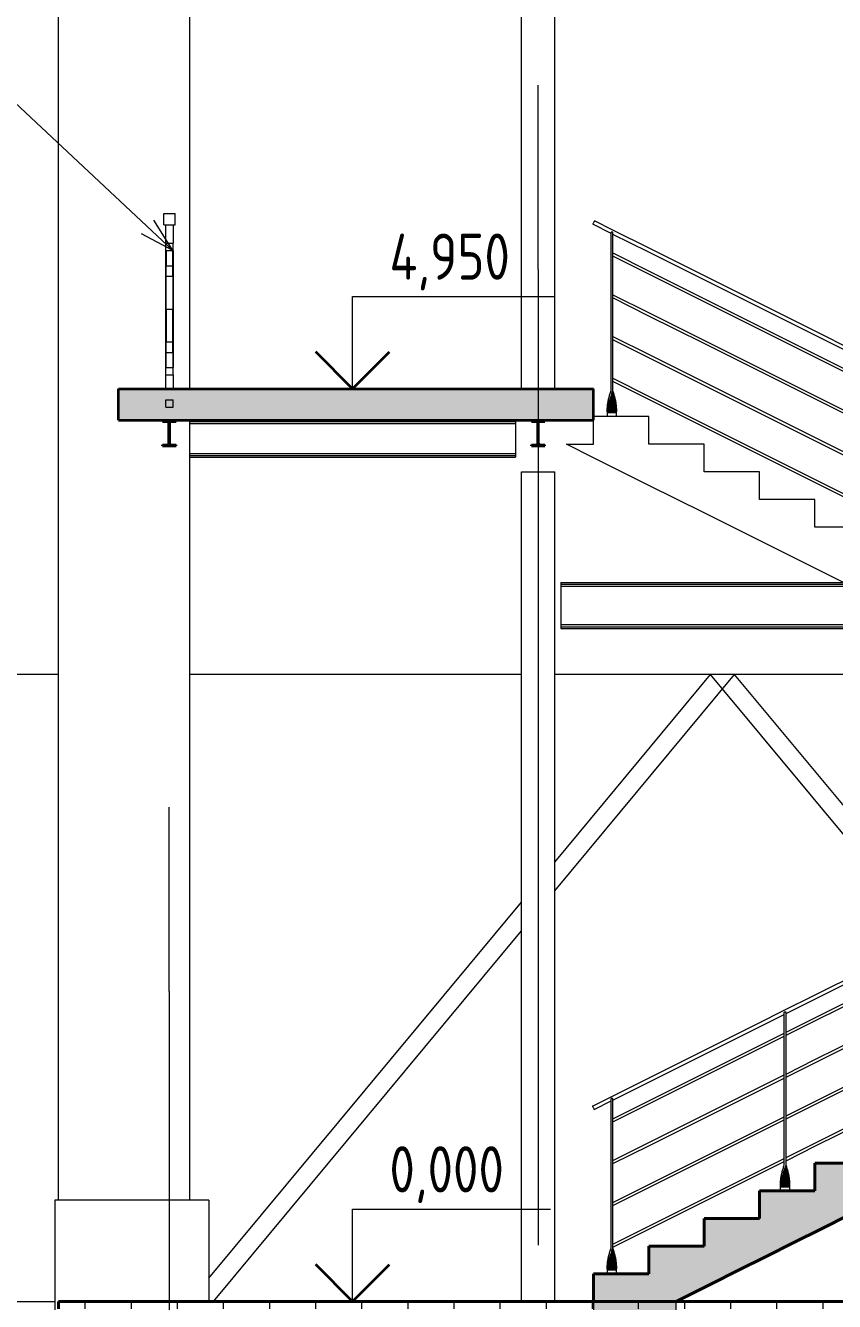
# Model space of a CAD drawing. Header units: millimetres. Extents: x 38742 to 132043, y -3942 to 12834.
# Drawn here: x 113568 to 117954, y -142 to 6778 of the extents above; entities that cross this region are included whole.
import ezdxf
from ezdxf.enums import TextEntityAlignment as Align

# ---------------------------------------------------------------- set-up
doc = ezdxf.new("R2010")
doc.units = ezdxf.units.MM
doc.header["$MEASUREMENT"] = 0
doc.linetypes.add('Штрихштриховая', pattern=[10936.110735, 5291.666508, -2116.666555, 1411.111116, -2116.666555])
for name, color, linetype in [('- Спрятан', 7, 'Continuous'), ('колонны', 7, 'Continuous'), ('лестницы', 7, 'Continuous'), ('оси', 7, 'Continuous'), ('отделка', 7, 'Continuous'), ('перекрытие', 7, 'Continuous'), ('стены02', 7, 'Continuous'), ('чертеж', 7, 'Continuous')]:
    doc.layers.add(name, color=color, linetype=linetype)
for name, color, linetype, lineweight in [('- Спрятан_Ном._пера__96', 7, 'Continuous', 13), ('- Спрятан_Ном._пера__98', 7, 'Continuous', 35), ('0_Ном._пера__96', 7, 'Continuous', 13), ('колонны_Ном._пера__96', 7, 'Continuous', 13), ('лестницы_Ном._пера__94', 252, 'Continuous', 13), ('лестницы_Ном._пера__96', 7, 'Continuous', 13), ('лестницы_Ном._пера__99', 7, 'Continuous', 40), ('оси_Ном._пера__96', 7, 'Continuous', 13), ('оси_Ном._пера__97', 7, 'Continuous', 20), ('отделка_Ном._пера__96', 7, 'Continuous', 13), ('перекрытие_Ном._пера__94', 252, 'Continuous', 13), ('перекрытие_Ном._пера__96', 7, 'Continuous', 13), ('перекрытие_Ном._пера__98', 7, 'Continuous', 35), ('перекрытие_Ном._пера__99', 7, 'Continuous', 40), ('подп стены Инжзащита_Ном._пера__94', 252, 'Continuous', 13), ('подп стены Инжзащита_Ном._пера__97', 7, 'Continuous', 20), ('стены02_Ном._пера__96', 7, 'Continuous', 13), ('чертеж_Ном._пера__96', 7, 'Continuous', 13), ('чертеж_Ном._пера__98', 7, 'Continuous', 35)]:
    doc.layers.add(name, color=color, linetype=linetype, lineweight=lineweight)
doc.styles.add('СГЕНЕРИР_СТИЛЬ_1', font='gost_2_304-81_type.ttf')

# ---------------------------------------------------------------- blocks, each defined once
blk = doc.blocks.new('Элемент разреза_63_3', base_point=(50891.7, -142))
at = {"layer": 'перекрытие_Ном._пера__96', "linetype": 'Continuous'}
for p, q in [((107747.3, -942), (107747.3, -192)), ((108492.3, -142), (113727.3, -142)), ((107747.3, -942), (113747.3, -942))]:
    blk.add_line(p, q, dxfattribs=at)
blk = doc.blocks.new('Элемент разреза_65_3', base_point=(50891.7, -142))
at = {"layer": 'перекрытие_Ном._пера__94', "linetype": 'Continuous'}
blk.add_hatch(color=256, dxfattribs=at).paths.add_polyline_path([(114072.3, 4638), (116647.3, 4638), (116647.3, 4808), (114072.3, 4808)])
at = {"layer": 'перекрытие_Ном._пера__98', "linetype": 'Continuous'}
for p, q in [((114072.3, 4808), (116647.3, 4808)), ((114072.3, 4638), (114072.3, 4808)), ((116647.3, 4638), (116647.3, 4808)), ((114072.3, 4638), (116647.3, 4638))]:
    blk.add_line(p, q, dxfattribs=at)
blk = doc.blocks.new('Элемент разреза_67_3', base_point=(50891.7, -142))
at = {"layer": 'лестницы_Ном._пера__94', "linetype": 'Continuous', "lineweight": 13}
blk.add_hatch(color=9, dxfattribs=at).paths.add_polyline_path([(116647.3, -137), (116647.3, -142), (116870.3, -142), (116979.7, -142), (117056.7, -142), (117094.5, -142), (117208.1, -85.2), (117247.3, -65.6), (117470.3, 45.9), (117547.3, 84.4), (117770.3, 195.9), (117847.3, 234.4), (118070.3, 345.9), (118147.3, 384.4), (118370.3, 495.9), (118447.3, 534.4), (118670.3, 645.9), (118747.3, 684.4), (118970.3, 795.9), (119047.3, 834.4), (119270.3, 945.9), (119347.3, 984.4), (119570.3, 1095.9), (119647.3, 1134.4), (119870.3, 1245.9), (119947.3, 1284.4), (120170.3, 1395.9), (120247.3, 1434.4), (120470.3, 1545.9), (120547.3, 1584.4), (120770.3, 1695.9), (120847.3, 1734.4), (121070.3, 1845.9), (121147.3, 1884.4), (121370.3, 1995.9), (121447.3, 2034.4), (121705.4, 2163.4), (121794.5, 2208), (121447.3, 2208), (121447.3, 2258), (121147.3, 2258), (121147.3, 2108), (120847.3, 2108), (120847.3, 1958), (120547.3, 1958), (120547.3, 1808), (120247.3, 1808), (120247.3, 1658), (119947.3, 1658), (119947.3, 1508), (119647.3, 1508), (119647.3, 1358), (119347.3, 1358), (119347.3, 1208), (119047.3, 1208), (119047.3, 1058), (118747.3, 1058), (118747.3, 908), (118447.3, 908), (118447.3, 758), (118147.3, 758), (118147.3, 608), (117847.3, 608), (117847.3, 458), (117547.3, 458), (117547.3, 308), (117247.3, 308), (117247.3, 158), (116947.3, 158), (116947.3, 8), (116647.3, 8)])
at = {"layer": 'лестницы_Ном._пера__96', "linetype": 'Continuous'}
for p, q in [((117842.3, 1518.1), (118142.3, 1668.1)), ((117851.3, 1500.1), (118151.3, 1650.1)), ((117844, 1394.7), (118144, 1544.7)), ((117850.7, 1381.3), (118150.7, 1531.3)), ((117681.3, 1437.6), (117842.3, 1518.1)), ((117691.3, 1420.1), (117851.3, 1500.1)), ((117542.3, 1368.1), (117681.3, 1437.6)), ((117551.3, 1350.1), (117681.3, 1415.1)), ((117691.3, 1427.5), (117681.3, 1427.5)), ((117681.3, 598), (117681.3, 1427.5)), ((117691.3, 598), (117691.3, 1427.5)), ((117691.3, 1318.4), (117844, 1394.7)), ((117242.3, 1218.1), (117542.3, 1368.1)), ((117251.3, 1200.1), (117551.3, 1350.1)), ((117691.3, 1301.6), (117850.7, 1381.3)), ((117844, 1168), (118144, 1318)), ((117544, 1244.7), (117681.3, 1313.4)), ((117550.7, 1231.3), (117681.3, 1296.6)), ((117850.7, 1154.6), (118150.7, 1304.6)), ((116942.3, 1068.1), (117242.3, 1218.1)), ((116951.3, 1050.1), (117251.3, 1200.1)), ((117244, 1094.7), (117544, 1244.7)), ((117250.7, 1081.3), (117550.7, 1231.3)), ((117691.3, 1091.7), (117844, 1168)), ((117691.3, 1075), (117850.7, 1154.6)), ((116742.3, 968.1), (116942.3, 1068.1)), ((116752.3, 950.6), (116951.3, 1050.1)), ((116944, 944.7), (117244, 1094.7)), ((116950.7, 931.3), (117250.7, 1081.3)), ((117544, 1018), (117681.3, 1086.7)), ((117550.7, 1004.6), (117681.3, 1070)), ((117844, 941.4), (118144, 1091.4)), ((117850.7, 928), (118150.7, 1078)), ((117244, 868), (117544, 1018)), ((117250.7, 854.6), (117550.7, 1004.6)), ((116642.3, 918.1), (116742.3, 968.1)), ((116642.5, 917.7), (116642.3, 918.1)), ((116642.8, 917), (116642.5, 917.7)), ((116643.4, 915.9), (116642.8, 917)), ((116644.4, 913.8), (116643.4, 915.9)), ((116645.8, 911), (116644.4, 913.8)), ((116647.3, 908), (116645.8, 911)), ((116648.8, 905), (116647.3, 908)), ((116650.3, 902.2), (116648.8, 905)), ((116651.3, 900.1), (116650.3, 902.2)), ((116651.3, 900.1), (116742.3, 945.6)), ((116752.3, 958), (116742.3, 958)), ((116742.3, 148), (116742.3, 958)), ((116752.3, 148), (116752.3, 958)), ((116752.3, 848.9), (116944, 944.7)), ((116752.3, 832.1), (116950.7, 931.3)), ((117691.3, 865.1), (117844, 941.4)), ((117691.3, 848.3), (117850.7, 928)), ((116944, 718), (117244, 868)), ((116950.7, 704.6), (117250.7, 854.6)), ((117544, 791.4), (117681.3, 860.1)), ((117550.7, 778), (117681.3, 843.3)), ((117844, 714.7), (118144, 864.7)), ((117850.7, 701.3), (118150.7, 851.3)), ((117244, 641.4), (117544, 791.4)), ((117250.7, 628), (117550.7, 778)), ((116752.3, 622.2), (116944, 718)), ((116752.3, 605.5), (116950.7, 704.6)), ((117691.3, 638.4), (117844, 714.7)), ((117691.3, 621.6), (117850.7, 701.3)), ((116944, 491.4), (117244, 641.4)), ((116950.7, 478), (117250.7, 628)), ((117544, 564.7), (117681.3, 633.4)), ((117244, 414.7), (117544, 564.7)), ((117550.7, 551.3), (117681.3, 616.6)), ((117668.3, 553), (117669.5, 558)), ((117669.5, 558), (117670.8, 563)), ((117670.8, 563), (117672.1, 568)), ((117672.1, 568), (117673.6, 573)), ((117673.6, 573), (117675, 578)), ((117675, 578), (117676.6, 583)), ((117676.6, 583), (117678.1, 588)), ((117676.6, 553), (117678.2, 558)), ((117678.1, 588), (117679.7, 593)), ((117678.2, 558), (117679.8, 563)), ((117703.2, 558), (117678.2, 558)), ((117679.7, 593), (117681.3, 598)), ((117679.8, 563), (117681.4, 568)), ((117701.9, 563), (117679.8, 563)), ((117681.4, 568), (117683, 573)), ((117700.5, 568), (117681.4, 568)), ((117683, 573), (117684.7, 578)), ((117699.1, 573), (117683, 573)), ((117684.7, 578), (117686.4, 583)), ((117697.6, 578), (117684.7, 578)), ((117686.4, 583), (117688, 588)), ((117696.1, 583), (117686.4, 583)), ((117688, 588), (117689.7, 593)), ((117694.6, 588), (117688, 588)), ((117689.7, 593), (117691.3, 598)), ((117693, 593), (117689.7, 593)), ((117694.6, 588), (117693, 593)), ((117696.1, 583), (117694.6, 588)), ((117697.6, 578), (117696.1, 583)), ((117699.1, 573), (117697.6, 578)), ((117700.5, 568), (117699.1, 573)), ((117701.9, 563), (117700.5, 568)), ((117703.2, 558), (117701.9, 563)), ((117704.4, 553), (117703.2, 558)), ((116752.3, 395.6), (116944, 491.4)), ((117250.7, 401.3), (117550.7, 551.3)), ((117660.8, 493), (117660.9, 498)), ((117660.9, 488), (117660.8, 493)), ((117660.9, 498), (117661.1, 503)), ((117661.1, 483), (117660.9, 488)), ((117661.1, 503), (117661.3, 508)), ((117661.3, 508), (117661.7, 513)), ((117661.7, 513), (117662.2, 518)), ((117661.7, 483), (117662.2, 488)), ((117662.2, 518), (117662.8, 523)), ((117662.2, 488), (117662.8, 493)), ((117711.8, 488), (117662.2, 488)), ((117662.8, 523), (117663.5, 528)), ((117662.8, 493), (117663.5, 498)), ((117711.8, 493), (117662.8, 493)), ((117663.5, 528), (117664.2, 533)), ((117663.5, 498), (117664.3, 503)), ((117711.8, 498), (117663.5, 498)), ((117664.2, 533), (117665.1, 538)), ((117664.3, 503), (117665.2, 508)), ((117711.6, 503), (117664.3, 503)), ((117665.1, 538), (117666.1, 543)), ((117665.2, 508), (117666.1, 513)), ((117711.3, 508), (117665.2, 508)), ((117666.1, 543), (117667.1, 548)), ((117666.1, 513), (117667.2, 518)), ((117711, 513), (117666.1, 513)), ((117667.1, 548), (117668.3, 553)), ((117667.2, 518), (117668.3, 523)), ((117710.5, 518), (117667.2, 518)), ((117668.3, 523), (117669.5, 528)), ((117709.9, 523), (117668.3, 523)), ((117669.5, 528), (117670.8, 533)), ((117709.2, 528), (117669.5, 528)), ((117670.8, 533), (117672.2, 538)), ((117708.4, 533), (117670.8, 533)), ((117672.2, 538), (117673.6, 543)), ((117707.5, 538), (117672.2, 538)), ((117673.6, 543), (117675.1, 548)), ((117706.6, 543), (117673.6, 543)), ((117675.1, 548), (117676.6, 553)), ((117705.5, 548), (117675.1, 548)), ((117704.4, 553), (117676.6, 553)), ((117705.5, 548), (117704.4, 553)), ((117706.6, 543), (117705.5, 548)), ((117707.5, 538), (117706.6, 543)), ((117708.4, 533), (117707.5, 538)), ((117709.2, 528), (117708.4, 533)), ((117709.9, 523), (117709.2, 528)), ((117710.5, 518), (117709.9, 523)), ((117711, 513), (117710.5, 518)), ((117711.3, 508), (117711, 513)), ((117711.6, 503), (117711.3, 508)), ((117711.8, 498), (117711.6, 503)), ((117711.6, 483), (117711.8, 488)), ((117711.8, 493), (117711.8, 498)), ((117711.8, 488), (117711.8, 493)), ((116752.3, 378.8), (116950.7, 478)), ((117661.3, 478), (117661.7, 483)), ((117711.3, 478), (117661.3, 478)), ((117661.3, 458), (117661.3, 478)), ((117711.6, 483), (117661.7, 483)), ((117711.3, 478), (117711.6, 483)), ((117711.3, 458), (117711.3, 478)), ((116944, 264.7), (117244, 414.7)), ((116950.7, 251.3), (117250.7, 401.3)), ((116752.3, 168.9), (116944, 264.7)), ((116752.3, 152.1), (116950.7, 251.3)), ((116739.1, 138), (116740.7, 143)), ((116740.7, 143), (116742.3, 148)), ((116749, 138), (116750.7, 143)), ((116750.7, 143), (116752.3, 148)), ((116754, 143), (116750.7, 143)), ((116755.6, 138), (116754, 143)), ((116723.2, 68), (116723.8, 73)), ((116723.8, 73), (116724.5, 78)), ((116724.5, 78), (116725.2, 83)), ((116725.2, 83), (116726.1, 88)), ((116726.1, 88), (116727.1, 93)), ((116727.1, 93), (116728.1, 98)), ((116728.1, 98), (116729.3, 103)), ((116728.2, 68), (116729.3, 73)), ((116729.3, 103), (116730.5, 108)), ((116729.3, 73), (116730.5, 78)), ((116770.9, 73), (116729.3, 73)), ((116730.5, 108), (116731.8, 113)), ((116730.5, 78), (116731.8, 83)), ((116770.2, 78), (116730.5, 78)), ((116731.8, 113), (116733.1, 118)), ((116731.8, 83), (116733.2, 88)), ((116769.4, 83), (116731.8, 83)), ((116733.1, 118), (116734.6, 123)), ((116733.2, 88), (116734.6, 93)), ((116768.5, 88), (116733.2, 88)), ((116734.6, 123), (116736, 128)), ((116734.6, 93), (116736.1, 98)), ((116767.6, 93), (116734.6, 93)), ((116736, 128), (116737.6, 133)), ((116736.1, 98), (116737.6, 103)), ((116766.5, 98), (116736.1, 98)), ((116737.6, 133), (116739.1, 138)), ((116737.6, 103), (116739.2, 108)), ((116765.4, 103), (116737.6, 103)), ((116739.2, 108), (116740.8, 113)), ((116764.2, 108), (116739.2, 108)), ((116740.8, 113), (116742.4, 118)), ((116762.9, 113), (116740.8, 113)), ((116742.4, 118), (116744, 123)), ((116761.5, 118), (116742.4, 118)), ((116744, 123), (116745.7, 128)), ((116760.1, 123), (116744, 123)), ((116745.7, 128), (116747.4, 133)), ((116758.6, 128), (116745.7, 128)), ((116747.4, 133), (116749, 138)), ((116757.1, 133), (116747.4, 133)), ((116755.6, 138), (116749, 138)), ((116757.1, 133), (116755.6, 138)), ((116758.6, 128), (116757.1, 133)), ((116760.1, 123), (116758.6, 128)), ((116761.5, 118), (116760.1, 123)), ((116762.9, 113), (116761.5, 118)), ((116764.2, 108), (116762.9, 113)), ((116765.4, 103), (116764.2, 108)), ((116766.5, 98), (116765.4, 103)), ((116767.6, 93), (116766.5, 98)), ((116768.5, 88), (116767.6, 93)), ((116769.4, 83), (116768.5, 88)), ((116770.2, 78), (116769.4, 83)), ((116770.9, 73), (116770.2, 78)), ((116771.5, 68), (116770.9, 73)), ((116721.8, 43), (116721.9, 48)), ((116721.9, 38), (116721.8, 43)), ((116721.9, 48), (116722.1, 53)), ((116722.1, 33), (116721.9, 38)), ((116722.1, 53), (116722.3, 58)), ((116722.3, 58), (116722.7, 63)), ((116722.3, 28), (116722.7, 33)), ((116772.3, 28), (116722.3, 28)), ((116722.3, 8), (116722.3, 28)), ((116722.7, 63), (116723.2, 68)), ((116722.7, 33), (116723.2, 38)), ((116772.6, 33), (116722.7, 33)), ((116723.2, 38), (116723.8, 43)), ((116772.8, 38), (116723.2, 38)), ((116723.8, 43), (116724.5, 48)), ((116772.8, 43), (116723.8, 43)), ((116724.5, 48), (116725.3, 53)), ((116772.8, 48), (116724.5, 48)), ((116725.3, 53), (116726.2, 58)), ((116772.6, 53), (116725.3, 53)), ((116726.2, 58), (116727.1, 63)), ((116772.3, 58), (116726.2, 58)), ((116727.1, 63), (116728.2, 68)), ((116772, 63), (116727.1, 63)), ((116771.5, 68), (116728.2, 68)), ((116772, 63), (116771.5, 68)), ((116772.3, 58), (116772, 63)), ((116772.6, 53), (116772.3, 58)), ((116772.3, 28), (116772.6, 33)), ((116772.3, 8), (116772.3, 28)), ((116772.8, 48), (116772.6, 53)), ((116772.6, 33), (116772.8, 38)), ((116772.8, 43), (116772.8, 48)), ((116772.8, 38), (116772.8, 43))]:
    blk.add_line(p, q, dxfattribs=at)
at = {"layer": 'лестницы_Ном._пера__99', "linetype": 'Continuous'}
for p, q in [((117847.3, 608), (118147.3, 608)), ((117847.3, 458), (117847.3, 608)), ((117547.3, 458), (117847.3, 458)), ((117547.3, 308), (117547.3, 458)), ((117247.3, 308), (117547.3, 308)), ((117247.3, 158), (117247.3, 308)), ((117847.3, 234.4), (118070.3, 345.9)), ((117770.3, 195.9), (117847.3, 234.4)), ((116947.3, 158), (117247.3, 158)), ((116947.3, 8), (116947.3, 158)), ((117547.3, 84.4), (117770.3, 195.9)), ((117470.3, 45.9), (117547.3, 84.4)), ((116647.3, 8), (116947.3, 8)), ((116647.3, -137), (116647.3, 8)), ((117247.3, -65.6), (117470.3, 45.9)), ((117208.1, -85.2), (117247.3, -65.6)), ((116647.3, -142), (116647.3, -137)), ((117094.5, -142), (117208.1, -85.2)), ((116647.3, -142), (116870.3, -142)), ((116870.3, -142), (116979.7, -142)), ((116979.7, -142), (117056.7, -142)), ((117056.7, -142), (117094.5, -142))]:
    blk.add_line(p, q, dxfattribs=at)
blk = doc.blocks.new('Элемент разреза_68_3', base_point=(50891.7, -142))
at = {"layer": 'перекрытие_Ном._пера__94', "linetype": 'Continuous'}
h = blk.add_hatch(dxfattribs=at)
h.set_pattern_fill('СЕТКА_25X25_0003', color=256, style=0, pattern_type=2)
h.set_pattern_definition([(0, (50891.67, -142), (0, 250), []), (90, (50891.67, -142), (-250, 0), [])])
h.paths.add_polyline_path([(123347.3, -182), (123347.3, -142), (113747.3, -142), (113747.3, -182)])
at = {"layer": 'перекрытие_Ном._пера__99', "linetype": 'Continuous'}
for p, q in [((113747.3, -142), (123347.3, -142)), ((113747.3, -182), (113747.3, -142))]:
    blk.add_line(p, q, dxfattribs=at)
blk = doc.blocks.new('Элемент разреза_70_3', base_point=(50891.7, -142))
at = {"layer": 'лестницы_Ном._пера__96', "linetype": 'Continuous'}
for p, q in [((116644.4, 5702.2), (116643.4, 5700.1)), ((116742.3, 5650.6), (116643.4, 5700.1)), ((116645.8, 5705), (116644.4, 5702.2)), ((116647.3, 5708), (116645.8, 5705)), ((116648.8, 5711), (116647.3, 5708)), ((116650.3, 5713.8), (116648.8, 5711)), ((116651.3, 5715.9), (116650.3, 5713.8)), ((116651.8, 5717), (116651.3, 5715.9)), ((116652.2, 5717.7), (116651.8, 5717)), ((116652.4, 5718.1), (116652.2, 5717.7)), ((116752.4, 5668.1), (116652.4, 5718.1)), ((116752.3, 5658), (116742.3, 5658)), ((116742.3, 4798), (116742.3, 5658)), ((116752.3, 4798), (116752.3, 5658)), ((116943.4, 5550.1), (116752.3, 5645.6)), ((116952.4, 5568.1), (116752.4, 5668.1)), ((116950.7, 5444.7), (116753.9, 5543.1)), ((117243.4, 5400.1), (116943.4, 5550.1)), ((117252.4, 5418.1), (116952.4, 5568.1)), ((116742.3, 5532.1), (116740.8, 5532.9)), ((116944, 5431.3), (116752.3, 5527.1)), ((117244, 5281.3), (116944, 5431.3)), ((117250.7, 5294.7), (116950.7, 5444.7)), ((117543.4, 5250.1), (117243.4, 5400.1)), ((117552.4, 5268.1), (117252.4, 5418.1)), ((116742.3, 5305.5), (116740.8, 5306.2)), ((116944, 5204.6), (116752.3, 5300.5)), ((116950.7, 5218), (116753.9, 5316.5)), ((117544, 5131.3), (117244, 5281.3)), ((117550.7, 5144.7), (117250.7, 5294.7)), ((117852.4, 5118.1), (117552.4, 5268.1)), ((117244, 5054.6), (116944, 5204.6)), ((117250.7, 5068), (116950.7, 5218)), ((117843.4, 5100.1), (117543.4, 5250.1)), ((117844, 4981.3), (117544, 5131.3)), ((117850.7, 4994.7), (117550.7, 5144.7)), ((116742.3, 5078.8), (116740.8, 5079.6)), ((116944, 4978), (116752.3, 5073.8)), ((116950.7, 4991.4), (116753.9, 5089.8)), ((117544, 4904.6), (117244, 5054.6)), ((117550.7, 4918), (117250.7, 5068)), ((118042.3, 5000.6), (117843.4, 5100.1)), ((118052.4, 5018.1), (117852.4, 5118.1)), ((117250.7, 4841.4), (116950.7, 4991.4)), ((118042.3, 4898.9), (117850.7, 4994.7)), ((118052.3, 5008), (118042.3, 5008)), ((118042.3, 4198), (118042.3, 5008)), ((118052.3, 4198), (118052.3, 5008)), ((118143.4, 4950.1), (118052.3, 4995.6)), ((118152.4, 4968.1), (118052.4, 5018.1)), ((117244, 4828), (116944, 4978)), ((117850.7, 4768), (117550.7, 4918)), ((118042.3, 4882.1), (117844, 4981.3)), ((118144.4, 4952.2), (118143.4, 4950.1)), ((118145.8, 4955), (118144.4, 4952.2)), ((118147.3, 4958), (118145.8, 4955)), ((118148.8, 4961), (118147.3, 4958)), ((118150.3, 4963.8), (118148.8, 4961)), ((118151.3, 4965.9), (118150.3, 4963.8)), ((118151.8, 4967), (118151.3, 4965.9)), ((118152.2, 4967.7), (118151.8, 4967)), ((118152.4, 4968.1), (118152.2, 4967.7)), ((116742.3, 4852.1), (116740.8, 4852.9)), ((116944, 4751.3), (116752.3, 4847.1)), ((116950.7, 4764.7), (116753.9, 4863.1)), ((117844, 4754.6), (117544, 4904.6)), ((116734.6, 4773), (116736, 4778)), ((116736, 4778), (116737.6, 4783)), ((116737.6, 4783), (116739.1, 4788)), ((116739.1, 4788), (116740.7, 4793)), ((116740.7, 4793), (116742.3, 4798)), ((116744, 4773), (116745.7, 4778)), ((116745.7, 4778), (116747.4, 4783)), ((116758.6, 4778), (116745.7, 4778)), ((116747.4, 4783), (116749, 4788)), ((116757.1, 4783), (116747.4, 4783)), ((116749, 4788), (116750.7, 4793)), ((116755.6, 4788), (116749, 4788)), ((116750.7, 4793), (116752.3, 4798)), ((116754, 4793), (116750.7, 4793)), ((116755.6, 4788), (116754, 4793)), ((116757.1, 4783), (116755.6, 4788)), ((116758.6, 4778), (116757.1, 4783)), ((116760.1, 4773), (116758.6, 4778)), ((117544, 4678), (117244, 4828)), ((117550.7, 4691.4), (117250.7, 4841.4)), ((116722.1, 4703), (116722.3, 4708)), ((116722.3, 4708), (116722.7, 4713)), ((116722.7, 4713), (116723.2, 4718)), ((116723.2, 4718), (116723.8, 4723)), ((116723.8, 4723), (116724.5, 4728)), ((116724.5, 4728), (116725.2, 4733)), ((116725.2, 4733), (116726.1, 4738)), ((116725.3, 4703), (116726.2, 4708)), ((116726.1, 4738), (116727.1, 4743)), ((116726.2, 4708), (116727.1, 4713)), ((116772.3, 4708), (116726.2, 4708)), ((116727.1, 4743), (116728.1, 4748)), ((116727.1, 4713), (116728.2, 4718)), ((116772, 4713), (116727.1, 4713)), ((116728.1, 4748), (116729.3, 4753)), ((116728.2, 4718), (116729.3, 4723)), ((116771.5, 4718), (116728.2, 4718)), ((116729.3, 4753), (116730.5, 4758)), ((116729.3, 4723), (116730.5, 4728)), ((116770.9, 4723), (116729.3, 4723)), ((116730.5, 4758), (116731.8, 4763)), ((116730.5, 4728), (116731.8, 4733)), ((116770.2, 4728), (116730.5, 4728)), ((116731.8, 4763), (116733.1, 4768)), ((116731.8, 4733), (116733.2, 4738)), ((116769.4, 4733), (116731.8, 4733)), ((116733.1, 4768), (116734.6, 4773)), ((116733.2, 4738), (116734.6, 4743)), ((116768.5, 4738), (116733.2, 4738)), ((116734.6, 4743), (116736.1, 4748)), ((116767.6, 4743), (116734.6, 4743)), ((116736.1, 4748), (116737.6, 4753)), ((116766.5, 4748), (116736.1, 4748)), ((116737.6, 4753), (116739.2, 4758)), ((116765.4, 4753), (116737.6, 4753)), ((116739.2, 4758), (116740.8, 4763)), ((116764.2, 4758), (116739.2, 4758)), ((116740.8, 4763), (116742.4, 4768)), ((116762.9, 4763), (116740.8, 4763)), ((116742.4, 4768), (116744, 4773)), ((116761.5, 4768), (116742.4, 4768)), ((116760.1, 4773), (116744, 4773)), ((116761.5, 4768), (116760.1, 4773)), ((116762.9, 4763), (116761.5, 4768)), ((116764.2, 4758), (116762.9, 4763)), ((116765.4, 4753), (116764.2, 4758)), ((116766.5, 4748), (116765.4, 4753)), ((116767.6, 4743), (116766.5, 4748)), ((116768.5, 4738), (116767.6, 4743)), ((116769.4, 4733), (116768.5, 4738)), ((116770.2, 4728), (116769.4, 4733)), ((116770.9, 4723), (116770.2, 4728)), ((116771.5, 4718), (116770.9, 4723)), ((116772, 4713), (116771.5, 4718)), ((116772.3, 4708), (116772, 4713)), ((116772.6, 4703), (116772.3, 4708)), ((117244, 4601.3), (116944, 4751.3)), ((117250.7, 4614.7), (116950.7, 4764.7)), ((118042.3, 4655.5), (117844, 4754.6)), ((118042.3, 4672.2), (117850.7, 4768)), ((116947.3, 4658), (116647.3, 4658)), ((116647.3, 4508), (116647.3, 4638)), ((116721.8, 4693), (116721.9, 4698)), ((116721.9, 4688), (116721.8, 4693)), ((116721.9, 4698), (116722.1, 4703)), ((116722.1, 4683), (116721.9, 4688)), ((116722.3, 4678), (116722.7, 4683)), ((116772.3, 4678), (116722.3, 4678)), ((116722.3, 4658), (116722.3, 4678)), ((116722.7, 4683), (116723.2, 4688)), ((116772.6, 4683), (116722.7, 4683)), ((116723.2, 4688), (116723.8, 4693)), ((116772.8, 4688), (116723.2, 4688)), ((116723.8, 4693), (116724.5, 4698)), ((116772.8, 4693), (116723.8, 4693)), ((116724.5, 4698), (116725.3, 4703)), ((116772.8, 4698), (116724.5, 4698)), ((116772.6, 4703), (116725.3, 4703)), ((116772.3, 4678), (116772.6, 4683)), ((116772.3, 4658), (116772.3, 4678)), ((116772.8, 4698), (116772.6, 4703)), ((116772.6, 4683), (116772.8, 4688)), ((116772.8, 4693), (116772.8, 4698)), ((116772.8, 4688), (116772.8, 4693)), ((116947.3, 4508), (116947.3, 4658)), ((117844, 4528), (117544, 4678)), ((117850.7, 4541.4), (117550.7, 4691.4)), ((117544, 4451.3), (117244, 4601.3)), ((117550.7, 4464.7), (117250.7, 4614.7)), ((116647.3, 4434.4), (116500.1, 4508)), ((116500.1, 4508), (116647.3, 4508)), ((117247.3, 4508), (116947.3, 4508)), ((117247.3, 4358), (117247.3, 4508)), ((118042.3, 4428.8), (117844, 4528)), ((118042.3, 4445.6), (117850.7, 4541.4)), ((116947.3, 4284.4), (116647.3, 4434.4)), ((117844, 4301.3), (117544, 4451.3)), ((117850.7, 4314.7), (117550.7, 4464.7)), ((117547.3, 4358), (117247.3, 4358)), ((117547.3, 4208), (117547.3, 4358)), ((118042.3, 4202.1), (117844, 4301.3)), ((118042.3, 4218.9), (117850.7, 4314.7)), ((117247.3, 4134.4), (116947.3, 4284.4)), ((117847.3, 4208), (117547.3, 4208)), ((117847.3, 4058), (117847.3, 4208)), ((118028.1, 4148), (118029.3, 4153)), ((118029.3, 4153), (118030.5, 4158)), ((118030.5, 4158), (118031.8, 4163)), ((118031.8, 4163), (118033.1, 4168)), ((118033.1, 4168), (118034.6, 4173)), ((118034.6, 4173), (118036, 4178)), ((118036, 4178), (118037.6, 4183)), ((118036.1, 4148), (118037.6, 4153)), ((118037.6, 4183), (118039.1, 4188)), ((118037.6, 4153), (118039.2, 4158)), ((118065.4, 4153), (118037.6, 4153)), ((118039.1, 4188), (118040.7, 4193)), ((118039.2, 4158), (118040.8, 4163)), ((118064.2, 4158), (118039.2, 4158)), ((118040.7, 4193), (118042.3, 4198)), ((118040.8, 4163), (118042.4, 4168)), ((118062.9, 4163), (118040.8, 4163)), ((118042.4, 4168), (118044, 4173)), ((118061.5, 4168), (118042.4, 4168)), ((118044, 4173), (118045.7, 4178)), ((118060.1, 4173), (118044, 4173)), ((118045.7, 4178), (118047.4, 4183)), ((118058.6, 4178), (118045.7, 4178)), ((118047.4, 4183), (118049, 4188)), ((118057.1, 4183), (118047.4, 4183)), ((118049, 4188), (118050.7, 4193)), ((118055.6, 4188), (118049, 4188)), ((118050.7, 4193), (118052.3, 4198)), ((118054, 4193), (118050.7, 4193)), ((118055.6, 4188), (118054, 4193)), ((118057.1, 4183), (118055.6, 4188)), ((118058.6, 4178), (118057.1, 4183)), ((118060.1, 4173), (118058.6, 4178)), ((118061.5, 4168), (118060.1, 4173)), ((118062.9, 4163), (118061.5, 4168)), ((118064.2, 4158), (118062.9, 4163)), ((118065.4, 4153), (118064.2, 4158)), ((118066.5, 4148), (118065.4, 4153)), ((117547.3, 3984.4), (117247.3, 4134.4)), ((118021.8, 4093), (118021.9, 4098)), ((118021.9, 4088), (118021.8, 4093)), ((118021.9, 4098), (118022.1, 4103)), ((118022.1, 4083), (118021.9, 4088)), ((118022.1, 4103), (118022.3, 4108)), ((118022.3, 4108), (118022.7, 4113)), ((118022.3, 4078), (118022.7, 4083)), ((118022.7, 4113), (118023.2, 4118)), ((118022.7, 4083), (118023.2, 4088)), ((118072.6, 4083), (118022.7, 4083)), ((118023.2, 4118), (118023.8, 4123)), ((118023.2, 4088), (118023.8, 4093)), ((118072.8, 4088), (118023.2, 4088)), ((118023.8, 4123), (118024.5, 4128)), ((118023.8, 4093), (118024.5, 4098)), ((118072.8, 4093), (118023.8, 4093)), ((118024.5, 4128), (118025.2, 4133)), ((118024.5, 4098), (118025.3, 4103)), ((118072.8, 4098), (118024.5, 4098)), ((118025.2, 4133), (118026.1, 4138)), ((118025.3, 4103), (118026.2, 4108)), ((118072.6, 4103), (118025.3, 4103)), ((118026.1, 4138), (118027.1, 4143)), ((118026.2, 4108), (118027.1, 4113)), ((118072.3, 4108), (118026.2, 4108)), ((118027.1, 4143), (118028.1, 4148)), ((118027.1, 4113), (118028.2, 4118)), ((118072, 4113), (118027.1, 4113)), ((118028.2, 4118), (118029.3, 4123)), ((118071.5, 4118), (118028.2, 4118)), ((118029.3, 4123), (118030.5, 4128)), ((118070.9, 4123), (118029.3, 4123)), ((118030.5, 4128), (118031.8, 4133)), ((118070.2, 4128), (118030.5, 4128)), ((118031.8, 4133), (118033.2, 4138)), ((118069.4, 4133), (118031.8, 4133)), ((118033.2, 4138), (118034.6, 4143)), ((118068.5, 4138), (118033.2, 4138)), ((118034.6, 4143), (118036.1, 4148)), ((118067.6, 4143), (118034.6, 4143)), ((118066.5, 4148), (118036.1, 4148)), ((118067.6, 4143), (118066.5, 4148)), ((118068.5, 4138), (118067.6, 4143)), ((118069.4, 4133), (118068.5, 4138)), ((118070.2, 4128), (118069.4, 4133)), ((118070.9, 4123), (118070.2, 4128)), ((118071.5, 4118), (118070.9, 4123)), ((118072, 4113), (118071.5, 4118)), ((118072.3, 4108), (118072, 4113)), ((118072.6, 4103), (118072.3, 4108)), ((118072.3, 4078), (118072.6, 4083)), ((118072.8, 4098), (118072.6, 4103)), ((118072.6, 4083), (118072.8, 4088)), ((118072.8, 4093), (118072.8, 4098)), ((118072.8, 4088), (118072.8, 4093)), ((118147.3, 4058), (117847.3, 4058)), ((118072.3, 4078), (118022.3, 4078)), ((118022.3, 4058), (118022.3, 4078)), ((118072.3, 4058), (118072.3, 4078)), ((118147.3, 3908), (118147.3, 4058)), ((117847.3, 3834.4), (117547.3, 3984.4)), ((118147.3, 3684.4), (118147.3, 3908)), ((118147.3, 3684.4), (117847.3, 3834.4))]:
    blk.add_line(p, q, dxfattribs=at)
blk = doc.blocks.new('Элемент разреза_72_3', base_point=(50891.7, -142))
at = {"layer": 'колонны_Ном._пера__96', "linetype": 'Continuous'}
for p, q in [((116257.3, 4358), (116437.3, 4358)), ((116257.3, -142), (116257.3, 4358)), ((116437.3, -142), (116437.3, 4358))]:
    blk.add_line(p, q, dxfattribs=at)
blk = doc.blocks.new('Элемент разреза_73_3', base_point=(50891.7, -142))
at = {"layer": 'колонны_Ном._пера__96', "linetype": 'Continuous'}
for p, q in [((116257.3, 4808), (116257.3, 7208)), ((116437.3, 4808), (116437.3, 7208))]:
    blk.add_line(p, q, dxfattribs=at)
blk = doc.blocks.new('Элемент разреза_74_3', base_point=(50891.7, -142))
at = {"layer": 'отделка_Ном._пера__96', "linetype": 'Continuous'}
for p, q in [((113747.3, 408), (113747.3, 7208)), ((114457.3, 7208), (114457.3, 4808)), ((114457.3, 4638), (114457.3, 408))]:
    blk.add_line(p, q, dxfattribs=at)
blk = doc.blocks.new('Элемент разреза_92_3', base_point=(50891.7, -142))
at = {"layer": 'стены02_Ном._пера__96', "linetype": 'Continuous'}
for p, q in [((114562.3, 408), (113727.3, 408)), ((113727.3, 408), (113727.3, -192)), ((114562.3, 408), (114562.3, -142)), ((113727.3, -192), (113747.3, -192))]:
    blk.add_line(p, q, dxfattribs=at)
blk = doc.blocks.new('Элемент разреза_94_3', base_point=(50891.7, -142))
at = {"layer": 'чертеж_Ном._пера__96', "linetype": 'Continuous'}
for p, q in [((114317.3, 5758), (114378.3, 5758)), ((114317.3, 5698), (114317.3, 5758)), ((114378.3, 5698), (114378.3, 5758)), ((114317.3, 5698), (114378.3, 5698)), ((114327.5, 5598), (114327.5, 5698)), ((114368.2, 5698), (114368.2, 5598)), ((114327.5, 5598), (114368.2, 5598)), ((114327.5, 5558), (114327.5, 5598)), ((114327.5, 4923), (114327.5, 5558)), ((114327.5, 5558), (114368.2, 5558)), ((114329.5, 5558), (114329.5, 5475.5)), ((114366.1, 5475.5), (114366.1, 5558)), ((114368.2, 5558), (114368.2, 5598)), ((114368.2, 5558), (114368.2, 4923)), ((114329.5, 5475.5), (114366.1, 5475.5)), ((114329.5, 5418.9), (114329.5, 5475.5)), ((114366.1, 5418.9), (114366.1, 5475.5)), ((114329.5, 5240.5), (114329.5, 5418.9)), ((114329.5, 5418.9), (114366.1, 5418.9)), ((114366.1, 5418.9), (114366.1, 5240.5)), ((114329.5, 5240.5), (114366.1, 5240.5)), ((114329.5, 5240.5), (114329.5, 5062.1)), ((114366.1, 5062.1), (114366.1, 5240.5)), ((114329.5, 5062.1), (114366.1, 5062.1)), ((114329.5, 5005.5), (114329.5, 5062.1)), ((114366.1, 5005.5), (114366.1, 5062.1)), ((114329.5, 4923), (114329.5, 5005.5)), ((114329.5, 5005.5), (114366.1, 5005.5)), ((114366.1, 5005.5), (114366.1, 4923)), ((114327.5, 4923), (114368.2, 4923)), ((114327.5, 4883), (114327.5, 4923)), ((114368.2, 4883), (114368.2, 4923)), ((114327.5, 4808), (114327.5, 4883)), ((114327.5, 4883), (114368.2, 4883)), ((114368.2, 4883), (114368.2, 4808)), ((114327.5, 4748), (114368.2, 4748)), ((114327.5, 4708), (114327.5, 4748)), ((114327.5, 4708), (114368.2, 4708)), ((114368.2, 4708), (114368.2, 4748))]:
    blk.add_line(p, q, dxfattribs=at)
blk = doc.blocks.new('Элемент разреза_96_3', base_point=(50891.7, -142))
at = {"layer": 'перекрытие_Ном._пера__96', "linetype": 'Continuous'}
for p, q in [((113747.3, 3258), (108492.3, 3258)), ((116257.3, 3258), (114457.3, 3258)), ((120199.7, 3258), (116437.3, 3258))]:
    blk.add_line(p, q, dxfattribs=at)
blk = doc.blocks.new('Элемент разреза_99_3', base_point=(50891.7, -142))
at = {"layer": 'колонны_Ном._пера__96', "linetype": 'Continuous'}
for p, q in [((116437.3, 2241), (117282.3, 3258)), ((116437.3, 2084.5), (117412.3, 3258)), ((114562.3, -15.6), (116257.3, 2024.4)), ((114587.3, -142), (116257.3, 1867.9))]:
    blk.add_line(p, q, dxfattribs=at)
blk = doc.blocks.new('Элемент разреза_100_3', base_point=(50891.7, -142))
at = {"layer": 'колонны_Ном._пера__96', "linetype": 'Continuous'}
for p, q in [((118468, 1831), (117282.3, 3258)), ((118559.9, 1876.9), (117412.3, 3258)), ((118541, 1743.2), (118481.2, 1815.1)), ((118620.3, 1804.1), (118573.1, 1861)), ((118620.3, 1647.7), (118550.8, 1731.4)), ((118632.8, 1789.1), (118630.3, 1792.1)), ((118765.9, 1629), (118642.7, 1777.3)), ((118674, 1583.1), (118630.3, 1635.6)), ((118898.9, 1468.9), (118775.7, 1617.1)), ((118807.1, 1422.9), (118683.9, 1571.2)), ((119032, 1308.7), (118908.8, 1457)), ((118940.1, 1262.8), (118816.9, 1411.1)), ((119047.3, 1133.8), (118950, 1250.9)), ((119115.7, 1208), (119041.8, 1296.9)), ((120107.3, -142), (119223.1, 922.3)), ((120237.3, -142), (119314.9, 968.2))]:
    blk.add_line(p, q, dxfattribs=at)
blk = doc.blocks.new('Элемент разреза_111_3', base_point=(50891.7, -142))
at = {"layer": '- Спрятан_Ном._пера__96', "linetype": 'Continuous', "lineweight": 25}
blk.add_hatch(color=7, dxfattribs=at).paths.add_polyline_path([(114383.8, 4498), (114383.8, 4504.9), (114356.7, 4504.9), (114351.7, 4507), (114349.7, 4511.9), (114349.7, 4624.1), (114351.7, 4629.1), (114356.7, 4631.1), (114383.8, 4631.1), (114383.8, 4638), (114310.8, 4638), (114310.8, 4631.1), (114338, 4631.1), (114342.9, 4629.1), (114345, 4624.1), (114345, 4511.9), (114342.9, 4507), (114338, 4504.9), (114310.8, 4504.9), (114310.8, 4498)])
at = {"layer": '- Спрятан_Ном._пера__98', "linetype": 'Continuous'}
for p, q in [((114310.8, 4638), (114383.8, 4638)), ((114310.8, 4631.1), (114310.8, 4638)), ((114383.8, 4631.1), (114383.8, 4638)), ((114310.8, 4631.1), (114338, 4631.1)), ((114342.9, 4629.1), (114338, 4631.1)), ((114345, 4624.1), (114342.9, 4629.1)), ((114345, 4511.9), (114345, 4624.1)), ((114349.7, 4624.1), (114351.7, 4629.1)), ((114349.7, 4511.9), (114349.7, 4624.1)), ((114351.7, 4629.1), (114356.7, 4631.1)), ((114356.7, 4631.1), (114383.8, 4631.1)), ((114310.8, 4504.9), (114338, 4504.9)), ((114310.8, 4498), (114310.8, 4504.9)), ((114338, 4504.9), (114342.9, 4507)), ((114342.9, 4507), (114345, 4511.9)), ((114351.7, 4507), (114349.7, 4511.9)), ((114356.7, 4504.9), (114351.7, 4507)), ((114356.7, 4504.9), (114383.8, 4504.9)), ((114383.8, 4498), (114383.8, 4504.9)), ((114310.8, 4498), (114383.8, 4498))]:
    blk.add_line(p, q, dxfattribs=at)
blk = doc.blocks.new('Элемент разреза_112_3', base_point=(50891.7, -142))
at = {"layer": '- Спрятан_Ном._пера__96', "linetype": 'Continuous', "lineweight": 25}
blk.add_hatch(color=7, dxfattribs=at).paths.add_polyline_path([(116383.8, 4498), (116383.8, 4504.9), (116356.7, 4504.9), (116351.7, 4507), (116349.7, 4511.9), (116349.7, 4624.1), (116351.7, 4629.1), (116356.7, 4631.1), (116383.8, 4631.1), (116383.8, 4638), (116310.8, 4638), (116310.8, 4631.1), (116338, 4631.1), (116342.9, 4629.1), (116345, 4624.1), (116345, 4511.9), (116342.9, 4507), (116338, 4504.9), (116310.8, 4504.9), (116310.8, 4498)])
at = {"layer": '- Спрятан_Ном._пера__98', "linetype": 'Continuous'}
for p, q in [((116310.8, 4638), (116383.8, 4638)), ((116310.8, 4631.1), (116310.8, 4638)), ((116383.8, 4631.1), (116383.8, 4638)), ((116310.8, 4631.1), (116338, 4631.1)), ((116342.9, 4629.1), (116338, 4631.1)), ((116345, 4624.1), (116342.9, 4629.1)), ((116345, 4511.9), (116345, 4624.1)), ((116349.7, 4624.1), (116351.7, 4629.1)), ((116349.7, 4511.9), (116349.7, 4624.1)), ((116351.7, 4629.1), (116356.7, 4631.1)), ((116356.7, 4631.1), (116383.8, 4631.1)), ((116310.8, 4504.9), (116338, 4504.9)), ((116310.8, 4498), (116310.8, 4504.9)), ((116338, 4504.9), (116342.9, 4507)), ((116342.9, 4507), (116345, 4511.9)), ((116351.7, 4507), (116349.7, 4511.9)), ((116356.7, 4504.9), (116351.7, 4507)), ((116356.7, 4504.9), (116383.8, 4504.9)), ((116383.8, 4498), (116383.8, 4504.9)), ((116310.8, 4498), (116383.8, 4498))]:
    blk.add_line(p, q, dxfattribs=at)
blk = doc.blocks.new('Элемент разреза_115_3', base_point=(50891.7, -142))
at = {"layer": '- Спрятан_Ном._пера__96', "linetype": 'Continuous'}
for p, q in [((116224.3, 4638), (116224.3, 4630)), ((114457.3, 4630), (116224.3, 4630)), ((114457.3, 4619), (116224.3, 4619)), ((116224.3, 4630), (116224.3, 4626.8)), ((116224.3, 4626.8), (116224.3, 4619)), ((116224.3, 4619), (116224.3, 4457)), ((114457.3, 4457), (116224.3, 4457)), ((114457.3, 4446), (116224.3, 4446)), ((114457.3, 4438), (116224.3, 4438)), ((116224.3, 4457), (116224.3, 4449.2)), ((116224.3, 4449.2), (116224.3, 4446)), ((116224.3, 4446), (116224.3, 4438))]:
    blk.add_line(p, q, dxfattribs=at)
blk = doc.blocks.new('Элемент разреза_120_3', base_point=(50891.7, -142))
at = {"layer": '- Спрятан_Ном._пера__96', "linetype": 'Continuous'}
for p, q in [((116470.3, 3758), (116470.3, 3749)), ((116470.3, 3758), (118000.1, 3758)), ((116470.3, 3749), (116470.3, 3745.5)), ((116470.3, 3749), (118018.1, 3749)), ((116470.3, 3745.5), (116470.3, 3737)), ((116470.3, 3737), (116470.3, 3529)), ((116470.3, 3737), (118042.1, 3737)), ((119947.3, 3758), (120130.6, 3758)), ((119947.3, 3749), (120148.6, 3749)), ((119947.3, 3737), (120172.6, 3737)), ((120164.1, 3758), (120583.9, 3758)), ((120182.1, 3749), (120589.8, 3749)), ((120206.1, 3737), (120589.8, 3737)), ((120599.8, 3749), (120601.9, 3749)), ((120599.8, 3737), (120625.9, 3737)), ((120617.4, 3758), (121037.2, 3758)), ((120635.4, 3749), (121055.2, 3749)), ((120659.4, 3737), (121079.2, 3737)), ((121070.8, 3758), (121417.3, 3758)), ((121088.8, 3749), (121417.3, 3749)), ((121112.8, 3737), (121417.3, 3737)), ((121467.3, 3758), (122624.3, 3758)), ((121467.3, 3749), (122624.3, 3749)), ((121467.3, 3737), (122624.3, 3737)), ((122624.3, 3758), (122624.3, 3749)), ((122624.3, 3749), (122624.3, 3745.5)), ((122624.3, 3745.5), (122624.3, 3737)), ((122624.3, 3737), (122624.3, 3529)), ((116470.3, 3529), (116470.3, 3520.5)), ((116470.3, 3529), (119658, 3529)), ((116470.3, 3520.5), (116470.3, 3517)), ((116470.3, 3517), (116470.3, 3508)), ((116470.3, 3517), (119682, 3517)), ((116470.3, 3508), (119700, 3508)), ((120247.3, 3529), (120588.6, 3529)), ((120247.3, 3517), (120589.8, 3517)), ((120247.3, 3508), (120589.8, 3508)), ((120599.8, 3517), (120612.6, 3517)), ((120599.8, 3508), (120630.6, 3508)), ((120622.1, 3529), (121041.9, 3529)), ((120646.1, 3517), (121065.9, 3517)), ((120664.1, 3508), (121083.9, 3508)), ((121075.4, 3529), (121417.3, 3529)), ((121099.4, 3517), (121417.3, 3517)), ((121117.4, 3508), (121417.3, 3508)), ((121467.3, 3529), (122624.3, 3529)), ((121467.3, 3517), (122624.3, 3517)), ((121467.3, 3508), (122624.3, 3508)), ((122624.3, 3529), (122624.3, 3520.5)), ((122624.3, 3520.5), (122624.3, 3517)), ((122624.3, 3517), (122624.3, 3508))]:
    blk.add_line(p, q, dxfattribs=at)
blk = doc.blocks.new('Стандартный маркер сетки[17]_3', base_point=(114347.3, 2539.6))
at = {"layer": 'оси_Ном._пера__96', "linetype": 'Штрихштриховая'}
for p, q in [((114347.3, 1539.6), (114347.3, 2539.6)), ((114347.3, 1539.6), (114347.3, -2142)), ((114347.3, -2142), (114347.3, -3142))]:
    blk.add_line(p, q, dxfattribs=at)
blk.add_point((114347.3, -2142), dxfattribs=at)
blk.add_point((114347.3, -2142), dxfattribs=at)
at = {"layer": 'оси_Ном._пера__97', "linetype": 'Continuous'}
blk.add_circle((114347.3, -3542), 400, dxfattribs=at)
at = {"layer": 'оси_Ном._пера__96', "style": 'СГЕНЕРИР_СТИЛЬ_1'}
blk.add_attdef('AC_MarkerText_1', text='', height=350, rotation=360, dxfattribs=at).set_placement((114208.2, -3811.7), align=Align.BOTTOM_LEFT)
blk = doc.blocks.new('Стандартный маркер сетки[18]_3', base_point=(116347.3, 6455.5))
at = {"layer": 'оси_Ном._пера__96', "linetype": 'Штрихштриховая'}
for q in [(116347.3, 6455.5), (116347.3, -2142)]:
    blk.add_line((116347.3, 5455.5), q, dxfattribs=at)
at = {"layer": 'оси_Ном._пера__96', "style": 'СГЕНЕРИР_СТИЛЬ_1'}
blk.add_attdef('AC_MarkerText_1', text='', height=350, rotation=360, dxfattribs=at).set_placement((116208.2, -3811.7), align=Align.BOTTOM_LEFT)
blk = doc.blocks.new('Отметка высоты (ГОСТ)[26]_3', base_point=(115340.8, -142))
at = {"layer": 'чертеж_Ном._пера__96', "linetype": 'Continuous'}
for p, q in [((115340.8, -142), (115340.8, 358)), ((115340.8, 358), (116414.1, 358)), ((114709.4, -142), (115540.8, -142))]:
    blk.add_line(p, q, dxfattribs=at)
at = {"layer": 'чертеж_Ном._пера__98', "linetype": 'Continuous'}
for q in [(115140.8, 58), (115540.8, 58)]:
    blk.add_line((115340.8, -142), q, dxfattribs=at)
at = {"layer": 'чертеж_Ном._пера__96', "insert": (115540.8, 391.5), "char_height": 250, "attachment_point": 7, "style": 'СГЕНЕРИР_СТИЛЬ_1'}
blk.add_mtext('{0,000\\A1{\\H.66x;\\S^  ;}}', dxfattribs=at)
blk = doc.blocks.new('Отметка высоты (ГОСТ)[27]_3', base_point=(115340.8, 4808))
at = {"layer": 'чертеж_Ном._пера__96', "linetype": 'Continuous'}
for p, q in [((115340.8, 4808), (115340.8, 5308)), ((115340.8, 5308), (116438.3, 5308)), ((114709.4, 4808), (115540.8, 4808))]:
    blk.add_line(p, q, dxfattribs=at)
at = {"layer": 'чертеж_Ном._пера__98', "linetype": 'Continuous'}
for q in [(115140.8, 5008), (115540.8, 5008)]:
    blk.add_line((115340.8, 4808), q, dxfattribs=at)
at = {"layer": 'чертеж_Ном._пера__96', "insert": (115540.8, 5341.5), "char_height": 250, "attachment_point": 7, "style": 'СГЕНЕРИР_СТИЛЬ_1'}
blk.add_mtext('{4,950\\A1{\\H.66x;\\S^  ;}}', dxfattribs=at)
blk = doc.blocks.new('Ломаная_1_3', base_point=(111492.2, 6413))
at = {"layer": '0_Ном._пера__96', "linetype": 'Continuous'}
for q in [(114264.2, 5722.1), (114195.8, 5649.1)]:
    blk.add_line((114366.1, 5558), q, dxfattribs=at)
at = {"layer": '0_Ном._пера__96', "linetype": 'Continuous', "flags": 128}
blk.add_lwpolyline([(111492.2, 6413), (113453.9, 6413), (114366.1, 5558)], dxfattribs=at)

msp = doc.modelspace()

# ---------------------------------------------------------------- hatches: boundary and pattern name
at = {"layer": 'подп стены Инжзащита_Ном._пера__94', "linetype": 'Continuous'}
msp.add_hatch(color=256, dxfattribs=at).paths.add_polyline_path([(116647.3, -442), (117094.5, -442), (117094.5, -142), (116647.3, -142)])

# ---------------------------------------------------------------- linework, layer by layer
at = {"layer": 'подп стены Инжзащита_Ном._пера__97', "linetype": 'Continuous', "flags": 128}
msp.add_lwpolyline([(116647.3, -442), (117094.5, -442), (117094.5, -142), (116647.3, -142)], close=True, dxfattribs=at)

# ---------------------------------------------------------------- block references
at = {"layer": '- Спрятан'}
for name in ['Элемент разреза_111_3', 'Элемент разреза_115_3', 'Элемент разреза_112_3', 'Элемент разреза_120_3']:
    msp.add_blockref(name, (50891.7, -142), dxfattribs=at)
at = {"linetype": 'Continuous'}
msp.add_blockref('Ломаная_1_3', (111492.2, 6413), dxfattribs=at)
at = {"layer": 'колонны'}
for name in ['Элемент разреза_73_3', 'Элемент разреза_72_3', 'Элемент разреза_99_3', 'Элемент разреза_100_3']:
    msp.add_blockref(name, (50891.7, -142), dxfattribs=at)
at = {"layer": 'лестницы'}
for name in ['Элемент разреза_70_3', 'Элемент разреза_67_3']:
    msp.add_blockref(name, (50891.7, -142), dxfattribs=at)
at = {"layer": 'оси', "color": 251, "linetype": 'Continuous', "lineweight": 13}
msp.add_blockref('Стандартный маркер сетки[18]_3', (116347.3, 6455.5), dxfattribs=at)
ref = msp.add_blockref('Стандартный маркер сетки[17]_3', (114347.3, 2539.6), dxfattribs=at)
ref.add_attrib('AC_MarkerText_1', 'Б', dxfattribs={"layer": 'оси_Ном._пера__96', "color": 7, "linetype": 'Continuous', "lineweight": 13, "height": 350, "rotation": 360, "style": 'СГЕНЕРИР_СТИЛЬ_1'}).set_placement((114208.2, -3811.7), align=Align.BOTTOM_LEFT)
at = {"layer": 'отделка'}
msp.add_blockref('Элемент разреза_74_3', (50891.7, -142), dxfattribs=at)
at = {"layer": 'перекрытие'}
for name in ['Элемент разреза_65_3', 'Элемент разреза_96_3', 'Элемент разреза_63_3', 'Элемент разреза_68_3']:
    msp.add_blockref(name, (50891.7, -142), dxfattribs=at)
at = {"layer": 'стены02'}
msp.add_blockref('Элемент разреза_92_3', (50891.7, -142), dxfattribs=at)
at = {"layer": 'чертеж'}
msp.add_blockref('Элемент разреза_94_3', (50891.7, -142), dxfattribs=at)
at = {"layer": 'чертеж', "linetype": 'Continuous'}
for name, p in [('Отметка высоты (ГОСТ)[27]_3', (115340.8, 4808)), ('Отметка высоты (ГОСТ)[26]_3', (115340.8, -142))]:
    msp.add_blockref(name, p, dxfattribs=at)

doc.saveas('drawing.dxf')
